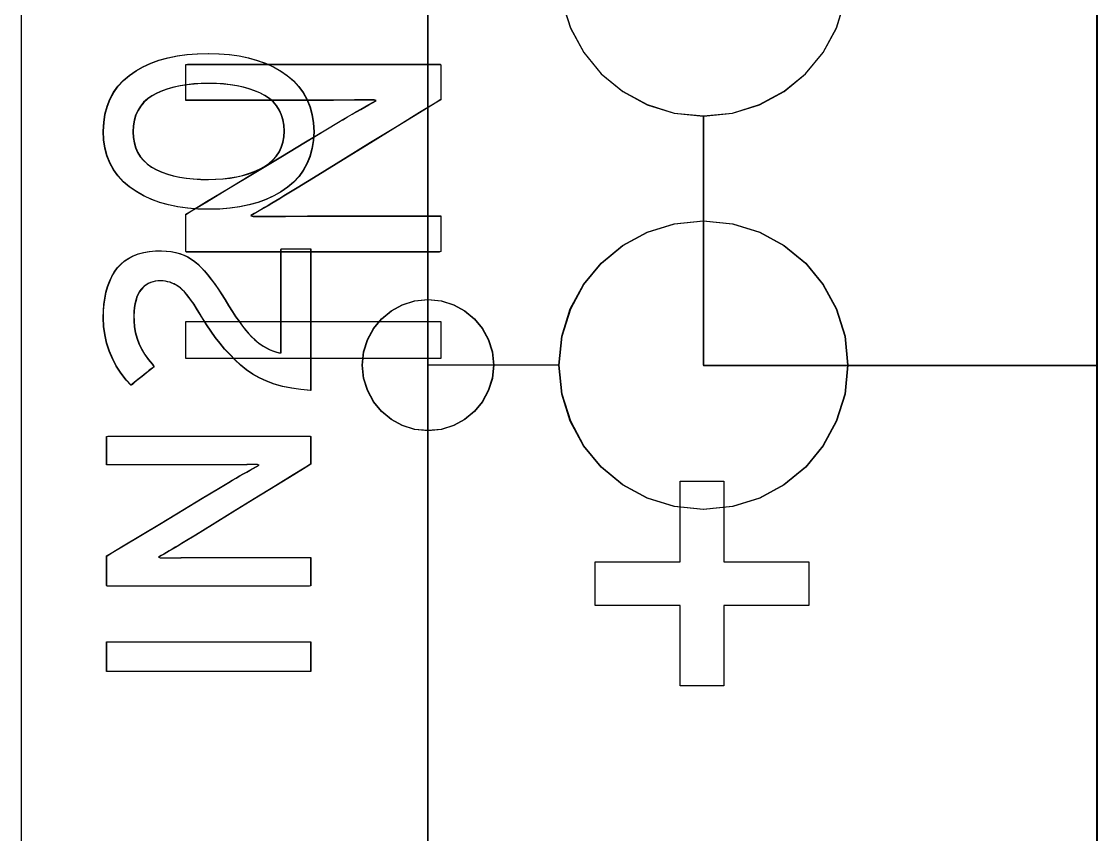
# Model space of a CAD drawing. Extents: x 1 to 47.7, y 0.2 to 35.
# Drawn here: x 34.5485 to 34.9585, y 16.9567 to 17.2668 of the extents above; entities that cross this region are included whole.
import ezdxf

# ---------------------------------------------------------------- set-up
doc = ezdxf.new("R2010")
doc.units = 0
doc.header["$MEASUREMENT"] = 0
for name, color, linetype in [('5_1___24__TARGET_LEDS___12', 7, 'CONTINUOUS'), ('6_1__EMPTY_IO_BOARD_POSITI', 7, 'CONTINUOUS'), ('6_2___8__INDEPENDENT_INPUT', 7, 'CONTINUOUS'), ('6_3___8__OPTOISO_INDEPENDE', 7, 'CONTINUOUS'), ('6_4___24__OPTOISO_INDEPEND', 7, 'CONTINUOUS'), ('6_5___8__INDEPENDENT_INPUT', 7, 'CONTINUOUS'), ('6_6___8__INDEPENDENT_INPUT', 7, 'CONTINUOUS'), ('6_7___8__OPTOISO_INDEPENDE', 7, 'CONTINUOUS'), ('6_8___8__OPTOISO_INDEPENDE', 7, 'CONTINUOUS'), ('8_0_____DWG', 7, 'CONTINUOUS')]:
    doc.layers.add(name, color=color, linetype=linetype)

msp = doc.modelspace()

# ---------------------------------------------------------------- linework, layer by layer
at = {"layer": '5_1___24__TARGET_LEDS___12'}
for points in [[(34.95807, 17.61096), (34.95807, 17.48514), (34.95807, 17.35532), (34.95807, 17.22194), (34.95807, 17.08544), (34.95807, 16.94626), (34.95807, 16.80486), (34.95807, 16.51716), (34.95807, 16.2259), (34.95807, 15.93463), (34.95807, 15.64693)], [(34.7534, 17.13571), (34.70342, 17.13571), (34.70344, 17.4357)], [(34.7534, 16.83571), (34.70342, 16.83571), (34.70344, 17.13571)], [(34.8634, 17.13571), (34.95803, 17.13571)], [(34.65869, 17.01892), (34.58095, 17.01892), (34.58095, 17.03021), (34.65869, 17.03021), (34.65869, 17.01892)]]:
    msp.add_lwpolyline(points, dxfattribs=at)
for points in [[(34.61968, 17.25454), (34.6238, 17.25444), (34.62773, 17.25413), (34.63146, 17.25361), (34.63501, 17.25288), (34.63836, 17.25194), (34.64153, 17.25079), (34.6445, 17.24944), (34.64728, 17.24788), (34.64987, 17.2461), (34.65217, 17.24412), (34.65418, 17.24195), (34.65589, 17.23957), (34.65729, 17.237), (34.6584, 17.23423), (34.65922, 17.23126), (34.65973, 17.2281), (34.65994, 17.22473), (34.65973, 17.22141), (34.65922, 17.21827), (34.65842, 17.21534), (34.65732, 17.21259), (34.65593, 17.21004), (34.65423, 17.20769), (34.65225, 17.20553), (34.64996, 17.20357), (34.64741, 17.2018), (34.64467, 17.20024), (34.64173, 17.19889), (34.63859, 17.19774), (34.63525, 17.1968), (34.63171, 17.19607), (34.62797, 17.19555), (34.62404, 17.19524), (34.6199, 17.19514), (34.61577, 17.19524), (34.61183, 17.19556), (34.60809, 17.19609), (34.60453, 17.19683), (34.60117, 17.19778), (34.59801, 17.19894), (34.59503, 17.20031), (34.59225, 17.20189), (34.58966, 17.20368), (34.58734, 17.20567), (34.58534, 17.20785), (34.58363, 17.21022), (34.58224, 17.21278), (34.58114, 17.21553), (34.58036, 17.21848), (34.57987, 17.22162), (34.5797, 17.22495), (34.5799, 17.22831), (34.58039, 17.23147), (34.58118, 17.23443), (34.58227, 17.23719), (34.58365, 17.23975), (34.58533, 17.24211), (34.5873, 17.24426), (34.58957, 17.24622), (34.59212, 17.24797), (34.59487, 17.24951), (34.59782, 17.25084), (34.60097, 17.25197), (34.60432, 17.2529), (34.60786, 17.25362), (34.6116, 17.25413), (34.61555, 17.25444)], [(34.6199, 17.24315), (34.61701, 17.24309), (34.61424, 17.24292), (34.61159, 17.24263), (34.60906, 17.24222), (34.60665, 17.2417), (34.60437, 17.24106), (34.60221, 17.2403), (34.60016, 17.23943), (34.59826, 17.23842), (34.59658, 17.23725), (34.59512, 17.23593), (34.59387, 17.23445), (34.59285, 17.23281), (34.59205, 17.23103), (34.59147, 17.22908), (34.59112, 17.22699), (34.59098, 17.22473), (34.59112, 17.22252), (34.59147, 17.22046), (34.59204, 17.21855), (34.59283, 17.21679), (34.59383, 17.21518), (34.59506, 17.21372), (34.5965, 17.21241), (34.59817, 17.21126), (34.60003, 17.21024), (34.60203, 17.20935), (34.60416, 17.20858), (34.60642, 17.20793), (34.60881, 17.2074), (34.61133, 17.207), (34.61398, 17.20672), (34.61677, 17.20656), (34.61968, 17.20653), (34.62256, 17.20659), (34.62532, 17.20677), (34.62795, 17.20708), (34.63045, 17.20751), (34.63283, 17.20806), (34.63509, 17.20873), (34.63722, 17.20952), (34.63922, 17.21044), (34.64113, 17.21148), (34.64288, 17.21264), (34.64439, 17.21395), (34.64567, 17.21541), (34.64673, 17.21702), (34.64755, 17.21878), (34.64815, 17.22069), (34.64852, 17.22274), (34.64865, 17.22495), (34.64852, 17.2272), (34.64815, 17.22929), (34.64756, 17.23122), (34.64675, 17.233), (34.64571, 17.23462), (34.64444, 17.23608), (34.64295, 17.23739), (34.64123, 17.23854), (34.63934, 17.23952), (34.63736, 17.24037), (34.63525, 17.24111), (34.63302, 17.24173), (34.63065, 17.24224), (34.62815, 17.24264), (34.62553, 17.24292), (34.62278, 17.24309)], [(34.80839, 17.19072), (34.81948, 17.1896), (34.8298, 17.1864), (34.83915, 17.18133), (34.84729, 17.17462), (34.85401, 17.16648), (34.85908, 17.15713), (34.86229, 17.1468), (34.8634, 17.13571), (34.86229, 17.12462), (34.85908, 17.1143), (34.85401, 17.10496), (34.84729, 17.09682), (34.83915, 17.09011), (34.8298, 17.08504), (34.81948, 17.08184), (34.80839, 17.08072), (34.79731, 17.08184), (34.78699, 17.08504), (34.77765, 17.09011), (34.76951, 17.09682), (34.7628, 17.10496), (34.75773, 17.1143), (34.75452, 17.12462), (34.7534, 17.13571), (34.75452, 17.1468), (34.75773, 17.15713), (34.7628, 17.16648), (34.76951, 17.17462), (34.77765, 17.18133), (34.78699, 17.1864), (34.79731, 17.1896)], [(34.65869, 17.12607), (34.65496, 17.12639), (34.65142, 17.1269), (34.64808, 17.1276), (34.64492, 17.12849), (34.64195, 17.12957), (34.63918, 17.13083), (34.63659, 17.13228), (34.63419, 17.13392), (34.63199, 17.13575), (34.62992, 17.1377), (34.62792, 17.13973), (34.62599, 17.14184), (34.62414, 17.14404), (34.62237, 17.14631), (34.62067, 17.14866), (34.61904, 17.1511), (34.61749, 17.15361), (34.6162, 17.15581), (34.61519, 17.15743), (34.61422, 17.15893), (34.61328, 17.16029), (34.61237, 17.16153), (34.61149, 17.16263), (34.61064, 17.16361), (34.60983, 17.16445), (34.60905, 17.16517), (34.60828, 17.16574), (34.60749, 17.16623), (34.60669, 17.16665), (34.60588, 17.16701), (34.60505, 17.16731), (34.60421, 17.16754), (34.60336, 17.16771), (34.60249, 17.16781), (34.60161, 17.16785), (34.60056, 17.16781), (34.59955, 17.1677), (34.59859, 17.16749), (34.59769, 17.16721), (34.59685, 17.16684), (34.59606, 17.16638), (34.59532, 17.16584), (34.59464, 17.16522), (34.59401, 17.1645), (34.59342, 17.16366), (34.5929, 17.1627), (34.59246, 17.16162), (34.59209, 17.16043), (34.59179, 17.15913), (34.59156, 17.15772), (34.59141, 17.1562), (34.59132, 17.15456), (34.59133, 17.15263), (34.59154, 17.15036), (34.59194, 17.14814), (34.59253, 17.14598), (34.5933, 17.14387), (34.59427, 17.14183), (34.59544, 17.13984), (34.59679, 17.1379), (34.59833, 17.13603), (34.59898, 17.13513), (34.59834, 17.13462), (34.59727, 17.13374), (34.5959, 17.13263), (34.5944, 17.13141), (34.59293, 17.13022), (34.59164, 17.12917), (34.59069, 17.1284), (34.59024, 17.12804), (34.58848, 17.13), (34.58646, 17.13262), (34.58471, 17.13535), (34.58322, 17.13817), (34.58199, 17.14109), (34.58103, 17.14411), (34.58032, 17.14723), (34.57988, 17.15044), (34.5797, 17.15375), (34.57976, 17.15641), (34.57996, 17.15893), (34.58029, 17.16131), (34.58076, 17.16356), (34.58135, 17.16567), (34.58208, 17.16766), (34.58294, 17.1695), (34.58393, 17.17122), (34.58507, 17.1728), (34.58639, 17.17422), (34.58785, 17.17546), (34.58945, 17.17653), (34.59119, 17.17743), (34.59307, 17.17816), (34.5951, 17.17871), (34.59727, 17.1791), (34.59958, 17.17931), (34.6018, 17.17934), (34.60369, 17.17923), (34.6055, 17.179), (34.60723, 17.17867), (34.60886, 17.17821), (34.61041, 17.17765), (34.61187, 17.17696), (34.61324, 17.17617), (34.61453, 17.17526), (34.61575, 17.17419), (34.61698, 17.17298), (34.61823, 17.17164), (34.61949, 17.17015), (34.62077, 17.16853), (34.62206, 17.16678), (34.62337, 17.16488), (34.62469, 17.16286), (34.62603, 17.16069), (34.62745, 17.15837), (34.62883, 17.15619), (34.63018, 17.15417), (34.63148, 17.15231), (34.63273, 17.15061), (34.63395, 17.14908), (34.63512, 17.14771), (34.63624, 17.14651), (34.63733, 17.14547), (34.63843, 17.14454), (34.63954, 17.14369), (34.64068, 17.14293), (34.64183, 17.14226), (34.64299, 17.14166), (34.64418, 17.14116), (34.64537, 17.14074), (34.64659, 17.1404), (34.64741, 17.14039), (34.64741, 17.1427), (34.64741, 17.14718), (34.64741, 17.15311), (34.64741, 17.15978), (34.64741, 17.1665), (34.64741, 17.17255), (34.64741, 17.17722), (34.64741, 17.17981), (34.64754, 17.18011), (34.64834, 17.18011), (34.64972, 17.18011), (34.65146, 17.18011), (34.65337, 17.18011), (34.65525, 17.18011), (34.65689, 17.18011), (34.6581, 17.18011), (34.65867, 17.18011), (34.65869, 17.17891), (34.65869, 17.17436), (34.65869, 17.1673), (34.65869, 17.1587), (34.65869, 17.14951), (34.65869, 17.14069), (34.65869, 17.13321), (34.65869, 17.12802)], [(34.70342, 17.16072), (34.70846, 17.16021), (34.71315, 17.15875), (34.7174, 17.15645), (34.7211, 17.15339), (34.72415, 17.14969), (34.72646, 17.14545), (34.72791, 17.14076), (34.72842, 17.13573), (34.72791, 17.13069), (34.72646, 17.12599), (34.72415, 17.12174), (34.7211, 17.11804), (34.7174, 17.11499), (34.71315, 17.11268), (34.70846, 17.11123), (34.70342, 17.11072), (34.69838, 17.11123), (34.69369, 17.11268), (34.68945, 17.11499), (34.68575, 17.11804), (34.68269, 17.12174), (34.68039, 17.12599), (34.67893, 17.13069), (34.67843, 17.13573), (34.67893, 17.14076), (34.68039, 17.14545), (34.68269, 17.14969), (34.68575, 17.15339), (34.68945, 17.15645), (34.69369, 17.15875), (34.69838, 17.16021)], [(34.65869, 17.09791), (34.65691, 17.09682), (34.65217, 17.0939), (34.64533, 17.08969), (34.6373, 17.08475), (34.62895, 17.07961), (34.62118, 17.07482), (34.61485, 17.07093), (34.61086, 17.06847), (34.60958, 17.06768), (34.60836, 17.06695), (34.60717, 17.06624), (34.60602, 17.06556), (34.6049, 17.0649), (34.60382, 17.06427), (34.60278, 17.06365), (34.60177, 17.06307), (34.60079, 17.0625), (34.60142, 17.06227), (34.60329, 17.06227), (34.60522, 17.06228), (34.60721, 17.06228), (34.60926, 17.0623), (34.61137, 17.06231), (34.61353, 17.06233), (34.61576, 17.06235), (34.61805, 17.06237), (34.61947, 17.06238), (34.62309, 17.06238), (34.62854, 17.06238), (34.63508, 17.06238), (34.64199, 17.06238), (34.64853, 17.06238), (34.65398, 17.06238), (34.6576, 17.06238), (34.65869, 17.06237), (34.65869, 17.06186), (34.65869, 17.06072), (34.65869, 17.05913), (34.65869, 17.0573), (34.65869, 17.05543), (34.65869, 17.05372), (34.65869, 17.05236), (34.65869, 17.05155), (34.65815, 17.05142), (34.65311, 17.05142), (34.64394, 17.05142), (34.63206, 17.05142), (34.61886, 17.05142), (34.60577, 17.05142), (34.59419, 17.05142), (34.58552, 17.05142), (34.58119, 17.05142), (34.58095, 17.05164), (34.58095, 17.05258), (34.58095, 17.05407), (34.58095, 17.05591), (34.58095, 17.05788), (34.58095, 17.05978), (34.58095, 17.06139), (34.58095, 17.06251), (34.58095, 17.06293), (34.58268, 17.06398), (34.5873, 17.06676), (34.59395, 17.07077), (34.60176, 17.07549), (34.60989, 17.08039), (34.61746, 17.08495), (34.62362, 17.08867), (34.6275, 17.09101), (34.62883, 17.0918), (34.63027, 17.09264), (34.63166, 17.09345), (34.633, 17.09422), (34.63429, 17.09496), (34.63554, 17.09566), (34.63673, 17.09633), (34.63787, 17.09696), (34.63896, 17.09756), (34.63834, 17.09779), (34.63642, 17.09777), (34.63443, 17.09775), (34.6324, 17.09774), (34.63031, 17.09772), (34.62816, 17.09771), (34.62596, 17.0977), (34.62371, 17.0977), (34.6214, 17.0977), (34.61998, 17.0977), (34.61638, 17.0977), (34.61096, 17.0977), (34.60444, 17.0977), (34.59757, 17.0977), (34.59106, 17.0977), (34.58564, 17.0977), (34.58203, 17.0977), (34.58095, 17.09771), (34.58095, 17.09821), (34.58095, 17.09936), (34.58095, 17.10095), (34.58095, 17.10277), (34.58095, 17.10464), (34.58095, 17.10636), (34.58095, 17.10772), (34.58095, 17.10852), (34.58149, 17.10866), (34.58653, 17.10866), (34.5957, 17.10866), (34.60758, 17.10866), (34.62077, 17.10866), (34.63387, 17.10866), (34.64545, 17.10866), (34.65411, 17.10866), (34.65845, 17.10866), (34.65869, 17.10845), (34.65869, 17.10757), (34.65869, 17.10618), (34.65869, 17.10447), (34.65869, 17.10263), (34.65869, 17.10086), (34.65869, 17.09935), (34.65869, 17.09831)]]:
    msp.add_lwpolyline(points, close=True, dxfattribs=at)
at = {"layer": '6_1__EMPTY_IO_BOARD_POSITI'}
msp.add_lwpolyline([(34.95848, 15.68201), (34.95848, 15.88399), (34.95848, 16.29303), (34.95848, 16.70066), (34.95848, 16.90089), (34.95848, 17.09709), (34.95848, 17.28803), (34.95848, 17.47249), (34.95848, 17.5619), (34.95848, 17.64924)], dxfattribs=at)
at = {"layer": '6_2___8__INDEPENDENT_INPUT'}
for points in [[(34.95807, 17.61096), (34.95807, 17.48514), (34.95807, 17.35532), (34.95807, 17.22194), (34.95807, 17.08544), (34.95807, 16.94626), (34.95807, 16.80486), (34.95807, 16.51716), (34.95807, 16.2259), (34.95807, 15.93463), (34.95807, 15.64693)], [(34.75441, 17.27465), (34.75762, 17.26433), (34.76269, 17.25499), (34.7694, 17.24685), (34.77754, 17.24014), (34.78688, 17.23507), (34.79721, 17.23186), (34.80829, 17.23074), (34.81938, 17.23186), (34.82971, 17.23507), (34.83905, 17.24014), (34.84719, 17.24685), (34.8539, 17.25499), (34.85897, 17.26433), (34.86218, 17.27465)], [(34.80829, 17.23074), (34.80829, 17.13575), (34.95794, 17.13575)], [(34.70825, 17.13831), (34.61107, 17.13831), (34.61107, 17.15241), (34.70825, 17.15241), (34.70825, 17.13831)], [(34.81607, 17.06067), (34.84854, 17.06067), (34.84854, 17.04409), (34.81607, 17.04409), (34.81607, 17.01345), (34.79949, 17.01345), (34.79949, 17.04409), (34.76702, 17.04409), (34.76702, 17.06067), (34.79949, 17.06067), (34.79949, 17.09142), (34.81607, 17.09142), (34.81607, 17.06067)]]:
    msp.add_lwpolyline(points, dxfattribs=at)
msp.add_lwpolyline([(34.70825, 17.23705), (34.70603, 17.23568), (34.70009, 17.23202), (34.69155, 17.22677), (34.68151, 17.22058), (34.67108, 17.21416), (34.66135, 17.20817), (34.65345, 17.2033), (34.64846, 17.20023), (34.64685, 17.19925), (34.64533, 17.19834), (34.64385, 17.19746), (34.64241, 17.19661), (34.64102, 17.19578), (34.63967, 17.19499), (34.63836, 17.19422), (34.63709, 17.19349), (34.63587, 17.19278), (34.63666, 17.19249), (34.639, 17.1925), (34.64141, 17.1925), (34.6439, 17.19251), (34.64646, 17.19253), (34.6491, 17.19254), (34.65181, 17.19257), (34.6546, 17.19259), (34.65746, 17.19262), (34.65924, 17.19263), (34.66377, 17.19263), (34.67057, 17.19263), (34.67875, 17.19263), (34.68738, 17.19263), (34.69556, 17.19263), (34.70236, 17.19263), (34.70689, 17.19263), (34.70825, 17.19262), (34.70825, 17.19198), (34.70825, 17.19055), (34.70825, 17.18857), (34.70825, 17.18628), (34.70825, 17.18394), (34.70825, 17.1818), (34.70825, 17.1801), (34.70825, 17.1791), (34.70757, 17.17893), (34.70127, 17.17893), (34.68982, 17.17893), (34.67496, 17.17893), (34.65847, 17.17893), (34.6421, 17.17893), (34.62762, 17.17893), (34.61679, 17.17893), (34.61138, 17.17893), (34.61107, 17.1792), (34.61107, 17.18038), (34.61107, 17.18225), (34.61107, 17.18454), (34.61107, 17.18701), (34.61107, 17.18938), (34.61107, 17.19139), (34.61107, 17.19279), (34.61107, 17.19332), (34.61323, 17.19462), (34.61901, 17.19811), (34.62732, 17.20312), (34.63709, 17.20901), (34.64724, 17.21514), (34.6567, 17.22085), (34.6644, 17.22549), (34.66925, 17.22842), (34.67091, 17.22941), (34.67271, 17.23046), (34.67446, 17.23147), (34.67614, 17.23243), (34.67776, 17.23335), (34.67931, 17.23423), (34.6808, 17.23507), (34.68223, 17.23586), (34.6836, 17.23661), (34.68282, 17.2369), (34.68041, 17.23687), (34.67793, 17.23685), (34.67539, 17.23683), (34.67278, 17.23681), (34.67009, 17.2368), (34.66735, 17.23679), (34.66453, 17.23678), (34.66165, 17.23678), (34.65987, 17.23678), (34.65536, 17.23678), (34.64859, 17.23678), (34.64045, 17.23678), (34.63185, 17.23678), (34.62371, 17.23678), (34.61693, 17.23678), (34.61243, 17.23678), (34.61107, 17.23679), (34.61107, 17.23742), (34.61107, 17.23885), (34.61107, 17.24084), (34.61107, 17.24312), (34.61107, 17.24546), (34.61107, 17.2476), (34.61107, 17.2493), (34.61107, 17.25031), (34.61175, 17.25047), (34.61805, 17.25047), (34.62951, 17.25047), (34.64436, 17.25047), (34.66086, 17.25047), (34.67722, 17.25047), (34.6917, 17.25047), (34.70253, 17.25047), (34.70795, 17.25047), (34.70825, 17.25022), (34.70825, 17.24912), (34.70825, 17.24738), (34.70825, 17.24524), (34.70825, 17.24294), (34.70825, 17.24073), (34.70825, 17.23884), (34.70825, 17.23754)], close=True, dxfattribs=at)
at = {"layer": '6_3___8__OPTOISO_INDEPENDE'}
for points in [[(34.95807, 17.61096), (34.95807, 17.48514), (34.95807, 17.35532), (34.95807, 17.22194), (34.95807, 17.08544), (34.95807, 16.94626), (34.95807, 16.80486), (34.95807, 16.51716), (34.95807, 16.2259), (34.95807, 15.93463), (34.95807, 15.64693)], [(34.75441, 17.27465), (34.75762, 17.26433), (34.76269, 17.25499), (34.7694, 17.24685), (34.77754, 17.24014), (34.78688, 17.23507), (34.79721, 17.23186), (34.80829, 17.23074), (34.81938, 17.23186), (34.82971, 17.23507), (34.83905, 17.24014), (34.84719, 17.24685), (34.8539, 17.25499), (34.85897, 17.26433), (34.86218, 17.27465)], [(34.80829, 17.23074), (34.80829, 17.13575), (34.95794, 17.13575)], [(34.70825, 17.13831), (34.61107, 17.13831), (34.61107, 17.15241), (34.70825, 17.15241), (34.70825, 17.13831)]]:
    msp.add_lwpolyline(points, dxfattribs=at)
msp.add_lwpolyline([(34.70825, 17.23705), (34.70603, 17.23568), (34.70009, 17.23202), (34.69155, 17.22677), (34.68151, 17.22058), (34.67108, 17.21416), (34.66135, 17.20817), (34.65345, 17.2033), (34.64846, 17.20023), (34.64685, 17.19925), (34.64533, 17.19834), (34.64385, 17.19746), (34.64241, 17.19661), (34.64102, 17.19578), (34.63967, 17.19499), (34.63836, 17.19422), (34.63709, 17.19349), (34.63587, 17.19278), (34.63666, 17.19249), (34.639, 17.1925), (34.64141, 17.1925), (34.6439, 17.19251), (34.64646, 17.19253), (34.6491, 17.19254), (34.65181, 17.19257), (34.6546, 17.19259), (34.65746, 17.19262), (34.65924, 17.19263), (34.66377, 17.19263), (34.67057, 17.19263), (34.67875, 17.19263), (34.68738, 17.19263), (34.69556, 17.19263), (34.70236, 17.19263), (34.70689, 17.19263), (34.70825, 17.19262), (34.70825, 17.19198), (34.70825, 17.19055), (34.70825, 17.18857), (34.70825, 17.18628), (34.70825, 17.18394), (34.70825, 17.1818), (34.70825, 17.1801), (34.70825, 17.1791), (34.70757, 17.17893), (34.70127, 17.17893), (34.68982, 17.17893), (34.67496, 17.17893), (34.65847, 17.17893), (34.6421, 17.17893), (34.62762, 17.17893), (34.61679, 17.17893), (34.61138, 17.17893), (34.61107, 17.1792), (34.61107, 17.18038), (34.61107, 17.18225), (34.61107, 17.18454), (34.61107, 17.18701), (34.61107, 17.18938), (34.61107, 17.19139), (34.61107, 17.19279), (34.61107, 17.19332), (34.61323, 17.19462), (34.61901, 17.19811), (34.62732, 17.20312), (34.63709, 17.20901), (34.64724, 17.21514), (34.6567, 17.22085), (34.6644, 17.22549), (34.66925, 17.22842), (34.67091, 17.22941), (34.67271, 17.23046), (34.67446, 17.23147), (34.67614, 17.23243), (34.67776, 17.23335), (34.67931, 17.23423), (34.6808, 17.23507), (34.68223, 17.23586), (34.6836, 17.23661), (34.68282, 17.2369), (34.68041, 17.23687), (34.67793, 17.23685), (34.67539, 17.23683), (34.67278, 17.23681), (34.67009, 17.2368), (34.66735, 17.23679), (34.66453, 17.23678), (34.66165, 17.23678), (34.65987, 17.23678), (34.65536, 17.23678), (34.64859, 17.23678), (34.64045, 17.23678), (34.63185, 17.23678), (34.62371, 17.23678), (34.61693, 17.23678), (34.61243, 17.23678), (34.61107, 17.23679), (34.61107, 17.23742), (34.61107, 17.23885), (34.61107, 17.24084), (34.61107, 17.24312), (34.61107, 17.24546), (34.61107, 17.2476), (34.61107, 17.2493), (34.61107, 17.25031), (34.61175, 17.25047), (34.61805, 17.25047), (34.62951, 17.25047), (34.64436, 17.25047), (34.66086, 17.25047), (34.67722, 17.25047), (34.6917, 17.25047), (34.70253, 17.25047), (34.70795, 17.25047), (34.70825, 17.25022), (34.70825, 17.24912), (34.70825, 17.24738), (34.70825, 17.24524), (34.70825, 17.24294), (34.70825, 17.24073), (34.70825, 17.23884), (34.70825, 17.23754)], close=True, dxfattribs=at)
at = {"layer": '6_4___24__OPTOISO_INDEPEND'}
for points in [[(34.95807, 17.61096), (34.95807, 17.48514), (34.95807, 17.35532), (34.95807, 17.22194), (34.95807, 17.08544), (34.95807, 16.94626), (34.95807, 16.80486), (34.95807, 16.51716), (34.95807, 16.2259), (34.95807, 15.93463), (34.95807, 15.64693)], [(34.75327, 17.13572), (34.70329, 17.13572), (34.70331, 17.43571)], [(34.75327, 16.83572), (34.70329, 16.83572), (34.70331, 17.13572)], [(34.86327, 17.13572), (34.95794, 17.13572)], [(34.65857, 17.01893), (34.58082, 17.01893), (34.58082, 17.03022), (34.65857, 17.03022), (34.65857, 17.01893)]]:
    msp.add_lwpolyline(points, dxfattribs=at)
for points in [[(34.61956, 17.25456), (34.62368, 17.25445), (34.62761, 17.25414), (34.63134, 17.25362), (34.63489, 17.25289), (34.63824, 17.25195), (34.64141, 17.25081), (34.64438, 17.24945), (34.64716, 17.24789), (34.64974, 17.24611), (34.65205, 17.24414), (34.65406, 17.24196), (34.65576, 17.23959), (34.65717, 17.23702), (34.65828, 17.23425), (34.65909, 17.23128), (34.65961, 17.22811), (34.65982, 17.22475), (34.65961, 17.22142), (34.6591, 17.21829), (34.6583, 17.21535), (34.6572, 17.21261), (34.6558, 17.21006), (34.65411, 17.20771), (34.65212, 17.20555), (34.64984, 17.20359), (34.64729, 17.20182), (34.64455, 17.20026), (34.64161, 17.1989), (34.63847, 17.19775), (34.63513, 17.19682), (34.63159, 17.19609), (34.62785, 17.19557), (34.62391, 17.19525), (34.61978, 17.19515), (34.61565, 17.19526), (34.61171, 17.19557), (34.60796, 17.1961), (34.60441, 17.19684), (34.60105, 17.19779), (34.59788, 17.19895), (34.59491, 17.20032), (34.59213, 17.2019), (34.58954, 17.20369), (34.58722, 17.20568), (34.58521, 17.20786), (34.58351, 17.21023), (34.58211, 17.21279), (34.58102, 17.21555), (34.58023, 17.21849), (34.57975, 17.22163), (34.57958, 17.22496), (34.57978, 17.22832), (34.58027, 17.23148), (34.58106, 17.23444), (34.58215, 17.2372), (34.58353, 17.23976), (34.58521, 17.24212), (34.58718, 17.24428), (34.58945, 17.24623), (34.592, 17.24798), (34.59475, 17.24952), (34.5977, 17.25086), (34.60085, 17.25199), (34.60419, 17.25291), (34.60774, 17.25363), (34.61148, 17.25415), (34.61542, 17.25445)], [(34.61978, 17.24316), (34.61689, 17.24311), (34.61411, 17.24293), (34.61146, 17.24264), (34.60894, 17.24223), (34.60653, 17.24171), (34.60425, 17.24107), (34.60208, 17.24031), (34.60004, 17.23944), (34.59814, 17.23843), (34.59646, 17.23726), (34.59499, 17.23594), (34.59375, 17.23446), (34.59273, 17.23283), (34.59193, 17.23104), (34.59135, 17.2291), (34.591, 17.227), (34.59086, 17.22475), (34.59099, 17.22253), (34.59135, 17.22047), (34.59192, 17.21856), (34.5927, 17.2168), (34.59371, 17.21519), (34.59494, 17.21373), (34.59638, 17.21243), (34.59804, 17.21127), (34.59991, 17.21026), (34.60191, 17.20936), (34.60403, 17.20859), (34.60629, 17.20794), (34.60868, 17.20742), (34.61121, 17.20701), (34.61386, 17.20673), (34.61664, 17.20658), (34.61956, 17.20654), (34.62244, 17.2066), (34.6252, 17.20679), (34.62783, 17.20709), (34.63033, 17.20752), (34.63271, 17.20807), (34.63496, 17.20874), (34.63709, 17.20954), (34.6391, 17.21046), (34.64101, 17.21149), (34.64276, 17.21265), (34.64427, 17.21397), (34.64555, 17.21543), (34.64661, 17.21704), (34.64743, 17.2188), (34.64803, 17.2207), (34.64839, 17.22276), (34.64853, 17.22496), (34.6484, 17.22721), (34.64803, 17.2293), (34.64744, 17.23124), (34.64663, 17.23301), (34.64559, 17.23463), (34.64432, 17.2361), (34.64283, 17.2374), (34.64111, 17.23855), (34.63922, 17.23953), (34.63724, 17.24038), (34.63513, 17.24112), (34.63289, 17.24174), (34.63053, 17.24226), (34.62803, 17.24265), (34.62541, 17.24294), (34.62266, 17.24311)], [(34.80826, 17.19073), (34.81935, 17.18962), (34.82967, 17.18641), (34.83902, 17.18134), (34.84716, 17.17463), (34.85388, 17.16649), (34.85895, 17.15714), (34.86216, 17.14681), (34.86327, 17.13572), (34.86216, 17.12463), (34.85895, 17.11431), (34.85388, 17.10497), (34.84716, 17.09683), (34.83902, 17.09012), (34.82967, 17.08505), (34.81935, 17.08185), (34.80826, 17.08073), (34.79718, 17.08185), (34.78686, 17.08505), (34.77752, 17.09012), (34.76938, 17.09683), (34.76267, 17.10497), (34.7576, 17.11431), (34.75439, 17.12463), (34.75327, 17.13572), (34.75439, 17.14681), (34.7576, 17.15714), (34.76267, 17.16649), (34.76938, 17.17463), (34.77752, 17.18134), (34.78686, 17.18641), (34.79718, 17.18962)], [(34.65857, 17.12609), (34.65484, 17.12641), (34.6513, 17.12692), (34.64796, 17.12762), (34.6448, 17.1285), (34.64183, 17.12958), (34.63906, 17.13084), (34.63647, 17.13229), (34.63407, 17.13393), (34.63187, 17.13576), (34.62979, 17.13771), (34.62779, 17.13974), (34.62587, 17.14186), (34.62402, 17.14405), (34.62225, 17.14632), (34.62055, 17.14868), (34.61892, 17.15111), (34.61737, 17.15362), (34.61608, 17.15582), (34.61507, 17.15745), (34.6141, 17.15894), (34.61315, 17.16031), (34.61224, 17.16154), (34.61137, 17.16265), (34.61052, 17.16362), (34.60971, 17.16447), (34.60892, 17.16518), (34.60815, 17.16575), (34.60737, 17.16624), (34.60657, 17.16667), (34.60576, 17.16703), (34.60493, 17.16732), (34.60409, 17.16755), (34.60324, 17.16772), (34.60237, 17.16782), (34.60149, 17.16786), (34.60044, 17.16783), (34.59943, 17.16771), (34.59847, 17.16751), (34.59757, 17.16722), (34.59672, 17.16685), (34.59593, 17.1664), (34.5952, 17.16586), (34.59451, 17.16523), (34.59388, 17.16452), (34.5933, 17.16367), (34.59278, 17.16271), (34.59234, 17.16164), (34.59197, 17.16045), (34.59167, 17.15915), (34.59144, 17.15774), (34.59129, 17.15621), (34.5912, 17.15457), (34.59121, 17.15264), (34.59142, 17.15037), (34.59182, 17.14815), (34.5924, 17.14599), (34.59318, 17.14389), (34.59415, 17.14184), (34.59531, 17.13985), (34.59667, 17.13792), (34.59821, 17.13604), (34.59886, 17.13514), (34.59822, 17.13463), (34.59714, 17.13375), (34.59578, 17.13264), (34.59428, 17.13143), (34.59281, 17.13023), (34.59152, 17.12919), (34.59057, 17.12842), (34.59012, 17.12805), (34.58835, 17.13001), (34.58634, 17.13264), (34.58459, 17.13536), (34.5831, 17.13818), (34.58187, 17.1411), (34.5809, 17.14412), (34.5802, 17.14724), (34.57976, 17.15046), (34.57958, 17.15377), (34.57964, 17.15642), (34.57984, 17.15894), (34.58017, 17.16132), (34.58063, 17.16357), (34.58123, 17.16569), (34.58196, 17.16767), (34.58282, 17.16952), (34.58381, 17.17123), (34.58495, 17.17281), (34.58627, 17.17423), (34.58772, 17.17547), (34.58932, 17.17655), (34.59107, 17.17745), (34.59295, 17.17817), (34.59498, 17.17873), (34.59715, 17.17911), (34.59946, 17.17932), (34.60167, 17.17935), (34.60357, 17.17924), (34.60538, 17.17902), (34.60711, 17.17868), (34.60874, 17.17823), (34.61029, 17.17766), (34.61175, 17.17698), (34.61312, 17.17618), (34.61441, 17.17527), (34.61563, 17.17421), (34.61686, 17.173), (34.61811, 17.17165), (34.61937, 17.17017), (34.62064, 17.16855), (34.62194, 17.16679), (34.62325, 17.1649), (34.62457, 17.16287), (34.62591, 17.1607), (34.62733, 17.15838), (34.62871, 17.1562), (34.63006, 17.15418), (34.63135, 17.15233), (34.63261, 17.15063), (34.63382, 17.1491), (34.63499, 17.14773), (34.63612, 17.14653), (34.63721, 17.14548), (34.63831, 17.14455), (34.63942, 17.1437), (34.64055, 17.14294), (34.6417, 17.14226), (34.64287, 17.14167), (34.64405, 17.14117), (34.64525, 17.14074), (34.64646, 17.14041), (34.64728, 17.1404), (34.64728, 17.14271), (34.64728, 17.14719), (34.64728, 17.15312), (34.64728, 17.1598), (34.64728, 17.16652), (34.64728, 17.17256), (34.64728, 17.17724), (34.64728, 17.17983), (34.64741, 17.18012), (34.64822, 17.18012), (34.6496, 17.18012), (34.65134, 17.18012), (34.65325, 17.18012), (34.65512, 17.18012), (34.65677, 17.18012), (34.65797, 17.18012), (34.65855, 17.18012), (34.65857, 17.17892), (34.65857, 17.17437), (34.65857, 17.16731), (34.65857, 17.15871), (34.65857, 17.14952), (34.65857, 17.14071), (34.65857, 17.13322), (34.65857, 17.12803)], [(34.70329, 17.16073), (34.70833, 17.16022), (34.71302, 17.15876), (34.71727, 17.15646), (34.72097, 17.15341), (34.72402, 17.14971), (34.72633, 17.14546), (34.72778, 17.14078), (34.72829, 17.13575), (34.72778, 17.1307), (34.72633, 17.126), (34.72402, 17.12175), (34.72097, 17.11805), (34.71727, 17.115), (34.71302, 17.1127), (34.70833, 17.11124), (34.70329, 17.11074), (34.69825, 17.11124), (34.69356, 17.1127), (34.68932, 17.115), (34.68562, 17.11805), (34.68256, 17.12175), (34.68026, 17.126), (34.6788, 17.1307), (34.6783, 17.13575), (34.6788, 17.14078), (34.68026, 17.14546), (34.68256, 17.14971), (34.68562, 17.15341), (34.68932, 17.15646), (34.69356, 17.15876), (34.69825, 17.16022)], [(34.65857, 17.09793), (34.65679, 17.09683), (34.65204, 17.09391), (34.64521, 17.0897), (34.63718, 17.08476), (34.62883, 17.07962), (34.62105, 17.07483), (34.61473, 17.07094), (34.61074, 17.06848), (34.60945, 17.0677), (34.60823, 17.06697), (34.60705, 17.06626), (34.6059, 17.06557), (34.60478, 17.06491), (34.6037, 17.06428), (34.60266, 17.06367), (34.60164, 17.06308), (34.60067, 17.06252), (34.6013, 17.06228), (34.60317, 17.06229), (34.6051, 17.06229), (34.60709, 17.0623), (34.60914, 17.06231), (34.61125, 17.06232), (34.61342, 17.06234), (34.61565, 17.06236), (34.61794, 17.06239), (34.61937, 17.06239), (34.62298, 17.06239), (34.62843, 17.06239), (34.63497, 17.06239), (34.64187, 17.06239), (34.64841, 17.06239), (34.65386, 17.06239), (34.65748, 17.06239), (34.65857, 17.06238), (34.65857, 17.06188), (34.65857, 17.06073), (34.65857, 17.05914), (34.65857, 17.05732), (34.65857, 17.05545), (34.65857, 17.05373), (34.65857, 17.05237), (34.65857, 17.05157), (34.65802, 17.05143), (34.65299, 17.05143), (34.64382, 17.05143), (34.63194, 17.05143), (34.61874, 17.05143), (34.60565, 17.05143), (34.59406, 17.05143), (34.5854, 17.05143), (34.58107, 17.05143), (34.58082, 17.05165), (34.58082, 17.05259), (34.58082, 17.05409), (34.58082, 17.05592), (34.58082, 17.0579), (34.58082, 17.05979), (34.58082, 17.06141), (34.58082, 17.06253), (34.58082, 17.06295), (34.58256, 17.06399), (34.58718, 17.06678), (34.59383, 17.07079), (34.60164, 17.0755), (34.60977, 17.0804), (34.61734, 17.08497), (34.6235, 17.08868), (34.62738, 17.09102), (34.6287, 17.09181), (34.63014, 17.09265), (34.63154, 17.09346), (34.63288, 17.09423), (34.63417, 17.09497), (34.63541, 17.09567), (34.63661, 17.09634), (34.63775, 17.09698), (34.63884, 17.09757), (34.63822, 17.09781), (34.63629, 17.09779), (34.63431, 17.09777), (34.63228, 17.09775), (34.63019, 17.09774), (34.62804, 17.09773), (34.62584, 17.09772), (34.62359, 17.09771), (34.62128, 17.09771), (34.61986, 17.09771), (34.61625, 17.09771), (34.61083, 17.09771), (34.60432, 17.09771), (34.59745, 17.09771), (34.59093, 17.09771), (34.58551, 17.09771), (34.58191, 17.09771), (34.58082, 17.09772), (34.58082, 17.09823), (34.58082, 17.09937), (34.58082, 17.10096), (34.58082, 17.10279), (34.58082, 17.10466), (34.58082, 17.10637), (34.58082, 17.10773), (34.58082, 17.10853), (34.58137, 17.10867), (34.58641, 17.10867), (34.59557, 17.10867), (34.60746, 17.10867), (34.62065, 17.10867), (34.63375, 17.10867), (34.64533, 17.10867), (34.65399, 17.10867), (34.65832, 17.10867), (34.65857, 17.10847), (34.65857, 17.10759), (34.65857, 17.10619), (34.65857, 17.10448), (34.65857, 17.10264), (34.65857, 17.10087), (34.65857, 17.09937), (34.65857, 17.09832)]]:
    msp.add_lwpolyline(points, close=True, dxfattribs=at)
at = {"layer": '6_5___8__INDEPENDENT_INPUT'}
for points in [[(34.95807, 17.61096), (34.95807, 17.48514), (34.95807, 17.35532), (34.95807, 17.22194), (34.95807, 17.08544), (34.95807, 16.94626), (34.95807, 16.80486), (34.95807, 16.51716), (34.95807, 16.2259), (34.95807, 15.93463), (34.95807, 15.64693)], [(34.75441, 17.27465), (34.75762, 17.26433), (34.76269, 17.25499), (34.7694, 17.24685), (34.77754, 17.24014), (34.78688, 17.23507), (34.79721, 17.23186), (34.80829, 17.23074), (34.81938, 17.23186), (34.82971, 17.23507), (34.83905, 17.24014), (34.84719, 17.24685), (34.8539, 17.25499), (34.85897, 17.26433), (34.86218, 17.27465)], [(34.80828, 17.23064), (34.80828, 17.13575), (34.95793, 17.13575)], [(34.70825, 17.13831), (34.61107, 17.13831), (34.61107, 17.15241), (34.70825, 17.15241), (34.70825, 17.13831)], [(34.81607, 17.06067), (34.84854, 17.06067), (34.84854, 17.04409), (34.81607, 17.04409), (34.81607, 17.01345), (34.79949, 17.01345), (34.79949, 17.04409), (34.76702, 17.04409), (34.76702, 17.06067), (34.79949, 17.06067), (34.79949, 17.09142), (34.81607, 17.09142), (34.81607, 17.06067)]]:
    msp.add_lwpolyline(points, dxfattribs=at)
msp.add_lwpolyline([(34.70825, 17.23705), (34.70603, 17.23568), (34.70009, 17.23202), (34.69155, 17.22677), (34.68151, 17.22058), (34.67108, 17.21416), (34.66135, 17.20817), (34.65345, 17.2033), (34.64846, 17.20023), (34.64685, 17.19925), (34.64533, 17.19834), (34.64385, 17.19746), (34.64241, 17.19661), (34.64102, 17.19578), (34.63967, 17.19499), (34.63836, 17.19422), (34.63709, 17.19349), (34.63587, 17.19278), (34.63666, 17.19249), (34.639, 17.1925), (34.64141, 17.1925), (34.6439, 17.19251), (34.64646, 17.19253), (34.6491, 17.19254), (34.65181, 17.19257), (34.6546, 17.19259), (34.65746, 17.19262), (34.65924, 17.19263), (34.66377, 17.19263), (34.67057, 17.19263), (34.67875, 17.19263), (34.68738, 17.19263), (34.69556, 17.19263), (34.70236, 17.19263), (34.70689, 17.19263), (34.70825, 17.19262), (34.70825, 17.19198), (34.70825, 17.19055), (34.70825, 17.18857), (34.70825, 17.18628), (34.70825, 17.18394), (34.70825, 17.1818), (34.70825, 17.1801), (34.70825, 17.1791), (34.70757, 17.17893), (34.70127, 17.17893), (34.68982, 17.17893), (34.67496, 17.17893), (34.65847, 17.17893), (34.6421, 17.17893), (34.62762, 17.17893), (34.61679, 17.17893), (34.61138, 17.17893), (34.61107, 17.1792), (34.61107, 17.18038), (34.61107, 17.18225), (34.61107, 17.18454), (34.61107, 17.18701), (34.61107, 17.18938), (34.61107, 17.19139), (34.61107, 17.19279), (34.61107, 17.19332), (34.61323, 17.19462), (34.61901, 17.19811), (34.62732, 17.20312), (34.63709, 17.20901), (34.64724, 17.21514), (34.6567, 17.22085), (34.6644, 17.22549), (34.66925, 17.22842), (34.67091, 17.22941), (34.67271, 17.23046), (34.67446, 17.23147), (34.67614, 17.23243), (34.67776, 17.23335), (34.67931, 17.23423), (34.6808, 17.23507), (34.68223, 17.23586), (34.6836, 17.23661), (34.68282, 17.2369), (34.68041, 17.23687), (34.67793, 17.23685), (34.67539, 17.23683), (34.67278, 17.23681), (34.67009, 17.2368), (34.66735, 17.23679), (34.66453, 17.23678), (34.66165, 17.23678), (34.65987, 17.23678), (34.65536, 17.23678), (34.64859, 17.23678), (34.64045, 17.23678), (34.63185, 17.23678), (34.62371, 17.23678), (34.61693, 17.23678), (34.61243, 17.23678), (34.61107, 17.23679), (34.61107, 17.23742), (34.61107, 17.23885), (34.61107, 17.24084), (34.61107, 17.24312), (34.61107, 17.24546), (34.61107, 17.2476), (34.61107, 17.2493), (34.61107, 17.25031), (34.61175, 17.25047), (34.61805, 17.25047), (34.62951, 17.25047), (34.64436, 17.25047), (34.66086, 17.25047), (34.67722, 17.25047), (34.6917, 17.25047), (34.70253, 17.25047), (34.70795, 17.25047), (34.70825, 17.25022), (34.70825, 17.24912), (34.70825, 17.24738), (34.70825, 17.24524), (34.70825, 17.24294), (34.70825, 17.24073), (34.70825, 17.23884), (34.70825, 17.23754)], close=True, dxfattribs=at)
at = {"layer": '6_6___8__INDEPENDENT_INPUT'}
for points in [[(34.95807, 17.61096), (34.95807, 17.48514), (34.95807, 17.35532), (34.95807, 17.22194), (34.95807, 17.08544), (34.95807, 16.94626), (34.95807, 16.80486), (34.95807, 16.51716), (34.95807, 16.2259), (34.95807, 15.93463), (34.95807, 15.64693)], [(34.75441, 17.27465), (34.75762, 17.26433), (34.76269, 17.25499), (34.7694, 17.24685), (34.77754, 17.24014), (34.78688, 17.23507), (34.79721, 17.23186), (34.80829, 17.23074), (34.81938, 17.23186), (34.82971, 17.23507), (34.83905, 17.24014), (34.84719, 17.24685), (34.8539, 17.25499), (34.85897, 17.26433), (34.86218, 17.27465)], [(34.80829, 17.23074), (34.80829, 17.13575), (34.95794, 17.13575)], [(34.70825, 17.13831), (34.61107, 17.13831), (34.61107, 17.15241), (34.70825, 17.15241), (34.70825, 17.13831)], [(34.81605, 17.06066), (34.84852, 17.06066), (34.84852, 17.04408), (34.81605, 17.04408), (34.81605, 17.01344), (34.79948, 17.01344), (34.79948, 17.04408), (34.76701, 17.04408), (34.76701, 17.06066), (34.79948, 17.06066), (34.79948, 17.09142), (34.81605, 17.09142), (34.81605, 17.06066)]]:
    msp.add_lwpolyline(points, dxfattribs=at)
msp.add_lwpolyline([(34.70825, 17.23705), (34.70603, 17.23568), (34.70009, 17.23202), (34.69155, 17.22677), (34.68151, 17.22058), (34.67108, 17.21416), (34.66135, 17.20817), (34.65345, 17.2033), (34.64846, 17.20023), (34.64685, 17.19925), (34.64533, 17.19834), (34.64385, 17.19746), (34.64241, 17.19661), (34.64102, 17.19578), (34.63967, 17.19499), (34.63836, 17.19422), (34.63709, 17.19349), (34.63587, 17.19278), (34.63666, 17.19249), (34.639, 17.1925), (34.64141, 17.1925), (34.6439, 17.19251), (34.64646, 17.19253), (34.6491, 17.19254), (34.65181, 17.19257), (34.6546, 17.19259), (34.65746, 17.19262), (34.65924, 17.19263), (34.66377, 17.19263), (34.67057, 17.19263), (34.67875, 17.19263), (34.68738, 17.19263), (34.69556, 17.19263), (34.70236, 17.19263), (34.70689, 17.19263), (34.70825, 17.19262), (34.70825, 17.19198), (34.70825, 17.19055), (34.70825, 17.18857), (34.70825, 17.18628), (34.70825, 17.18394), (34.70825, 17.1818), (34.70825, 17.1801), (34.70825, 17.1791), (34.70757, 17.17893), (34.70127, 17.17893), (34.68982, 17.17893), (34.67496, 17.17893), (34.65847, 17.17893), (34.6421, 17.17893), (34.62762, 17.17893), (34.61679, 17.17893), (34.61138, 17.17893), (34.61107, 17.1792), (34.61107, 17.18038), (34.61107, 17.18225), (34.61107, 17.18454), (34.61107, 17.18701), (34.61107, 17.18938), (34.61107, 17.19139), (34.61107, 17.19279), (34.61107, 17.19332), (34.61323, 17.19462), (34.61901, 17.19811), (34.62732, 17.20312), (34.63709, 17.20901), (34.64724, 17.21514), (34.6567, 17.22085), (34.6644, 17.22549), (34.66925, 17.22842), (34.67091, 17.22941), (34.67271, 17.23046), (34.67446, 17.23147), (34.67614, 17.23243), (34.67776, 17.23335), (34.67931, 17.23423), (34.6808, 17.23507), (34.68223, 17.23586), (34.6836, 17.23661), (34.68282, 17.2369), (34.68041, 17.23687), (34.67793, 17.23685), (34.67539, 17.23683), (34.67278, 17.23681), (34.67009, 17.2368), (34.66735, 17.23679), (34.66453, 17.23678), (34.66165, 17.23678), (34.65987, 17.23678), (34.65536, 17.23678), (34.64859, 17.23678), (34.64045, 17.23678), (34.63185, 17.23678), (34.62371, 17.23678), (34.61693, 17.23678), (34.61243, 17.23678), (34.61107, 17.23679), (34.61107, 17.23742), (34.61107, 17.23885), (34.61107, 17.24084), (34.61107, 17.24312), (34.61107, 17.24546), (34.61107, 17.2476), (34.61107, 17.2493), (34.61107, 17.25031), (34.61175, 17.25047), (34.61805, 17.25047), (34.62951, 17.25047), (34.64436, 17.25047), (34.66086, 17.25047), (34.67722, 17.25047), (34.6917, 17.25047), (34.70253, 17.25047), (34.70795, 17.25047), (34.70825, 17.25022), (34.70825, 17.24912), (34.70825, 17.24738), (34.70825, 17.24524), (34.70825, 17.24294), (34.70825, 17.24073), (34.70825, 17.23884), (34.70825, 17.23754)], close=True, dxfattribs=at)
at = {"layer": '6_7___8__OPTOISO_INDEPENDE'}
for points in [[(34.95807, 17.61096), (34.95807, 17.48514), (34.95807, 17.35532), (34.95807, 17.22194), (34.95807, 17.08544), (34.95807, 16.94626), (34.95807, 16.80486), (34.95807, 16.51716), (34.95807, 16.2259), (34.95807, 15.93463), (34.95807, 15.64693)], [(34.75441, 17.27465), (34.75762, 17.26433), (34.76269, 17.25499), (34.7694, 17.24685), (34.77754, 17.24014), (34.78688, 17.23507), (34.79721, 17.23186), (34.80829, 17.23074), (34.81938, 17.23186), (34.82971, 17.23507), (34.83905, 17.24014), (34.84719, 17.24685), (34.8539, 17.25499), (34.85897, 17.26433), (34.86218, 17.27465)], [(34.80829, 17.23074), (34.80829, 17.13575), (34.95794, 17.13575)], [(34.70825, 17.13831), (34.61107, 17.13831), (34.61107, 17.15241), (34.70825, 17.15241), (34.70825, 17.13831)]]:
    msp.add_lwpolyline(points, dxfattribs=at)
msp.add_lwpolyline([(34.70825, 17.23705), (34.70603, 17.23568), (34.70009, 17.23202), (34.69155, 17.22677), (34.68151, 17.22058), (34.67108, 17.21416), (34.66135, 17.20817), (34.65345, 17.2033), (34.64846, 17.20023), (34.64685, 17.19925), (34.64533, 17.19834), (34.64385, 17.19746), (34.64241, 17.19661), (34.64102, 17.19578), (34.63967, 17.19499), (34.63836, 17.19422), (34.63709, 17.19349), (34.63587, 17.19278), (34.63666, 17.19249), (34.639, 17.1925), (34.64141, 17.1925), (34.6439, 17.19251), (34.64646, 17.19253), (34.6491, 17.19254), (34.65181, 17.19257), (34.6546, 17.19259), (34.65746, 17.19262), (34.65924, 17.19263), (34.66377, 17.19263), (34.67057, 17.19263), (34.67875, 17.19263), (34.68738, 17.19263), (34.69556, 17.19263), (34.70236, 17.19263), (34.70689, 17.19263), (34.70825, 17.19262), (34.70825, 17.19198), (34.70825, 17.19055), (34.70825, 17.18857), (34.70825, 17.18628), (34.70825, 17.18394), (34.70825, 17.1818), (34.70825, 17.1801), (34.70825, 17.1791), (34.70757, 17.17893), (34.70127, 17.17893), (34.68982, 17.17893), (34.67496, 17.17893), (34.65847, 17.17893), (34.6421, 17.17893), (34.62762, 17.17893), (34.61679, 17.17893), (34.61138, 17.17893), (34.61107, 17.1792), (34.61107, 17.18038), (34.61107, 17.18225), (34.61107, 17.18454), (34.61107, 17.18701), (34.61107, 17.18938), (34.61107, 17.19139), (34.61107, 17.19279), (34.61107, 17.19332), (34.61323, 17.19462), (34.61901, 17.19811), (34.62732, 17.20312), (34.63709, 17.20901), (34.64724, 17.21514), (34.6567, 17.22085), (34.6644, 17.22549), (34.66925, 17.22842), (34.67091, 17.22941), (34.67271, 17.23046), (34.67446, 17.23147), (34.67614, 17.23243), (34.67776, 17.23335), (34.67931, 17.23423), (34.6808, 17.23507), (34.68223, 17.23586), (34.6836, 17.23661), (34.68282, 17.2369), (34.68041, 17.23687), (34.67793, 17.23685), (34.67539, 17.23683), (34.67278, 17.23681), (34.67009, 17.2368), (34.66735, 17.23679), (34.66453, 17.23678), (34.66165, 17.23678), (34.65987, 17.23678), (34.65536, 17.23678), (34.64859, 17.23678), (34.64045, 17.23678), (34.63185, 17.23678), (34.62371, 17.23678), (34.61693, 17.23678), (34.61243, 17.23678), (34.61107, 17.23679), (34.61107, 17.23742), (34.61107, 17.23885), (34.61107, 17.24084), (34.61107, 17.24312), (34.61107, 17.24546), (34.61107, 17.2476), (34.61107, 17.2493), (34.61107, 17.25031), (34.61175, 17.25047), (34.61805, 17.25047), (34.62951, 17.25047), (34.64436, 17.25047), (34.66086, 17.25047), (34.67722, 17.25047), (34.6917, 17.25047), (34.70253, 17.25047), (34.70795, 17.25047), (34.70825, 17.25022), (34.70825, 17.24912), (34.70825, 17.24738), (34.70825, 17.24524), (34.70825, 17.24294), (34.70825, 17.24073), (34.70825, 17.23884), (34.70825, 17.23754)], close=True, dxfattribs=at)
at = {"layer": '6_8___8__OPTOISO_INDEPENDE'}
for points in [[(34.95807, 17.61096), (34.95807, 17.48514), (34.95807, 17.35532), (34.95807, 17.22194), (34.95807, 17.08544), (34.95807, 16.94626), (34.95807, 16.80486), (34.95807, 16.51716), (34.95807, 16.2259), (34.95807, 15.93463), (34.95807, 15.64693)], [(34.75442, 17.27454), (34.75762, 17.26422), (34.76269, 17.25488), (34.76941, 17.24675), (34.77755, 17.24003), (34.78689, 17.23496), (34.79721, 17.23175), (34.8083, 17.23064), (34.81939, 17.23175), (34.82971, 17.23496), (34.83905, 17.24003), (34.84719, 17.24675), (34.85391, 17.25488), (34.85898, 17.26422), (34.86218, 17.27454)], [(34.8083, 17.23064), (34.8083, 17.13564), (34.95793, 17.13564)], [(34.70827, 17.13821), (34.61108, 17.13821), (34.61108, 17.15232), (34.70827, 17.15232), (34.70827, 17.13821)]]:
    msp.add_lwpolyline(points, dxfattribs=at)
msp.add_lwpolyline([(34.70827, 17.23695), (34.70604, 17.23558), (34.70011, 17.23193), (34.69157, 17.22667), (34.68153, 17.22049), (34.67109, 17.21406), (34.66137, 17.20808), (34.65346, 17.20321), (34.64847, 17.20014), (34.64687, 17.19916), (34.64535, 17.19825), (34.64387, 17.19736), (34.64243, 17.19651), (34.64103, 17.19569), (34.63968, 17.19489), (34.63837, 17.19413), (34.63711, 17.19339), (34.63589, 17.19269), (34.63668, 17.1924), (34.63901, 17.1924), (34.64142, 17.19241), (34.64391, 17.19242), (34.64647, 17.19243), (34.64911, 17.19245), (34.65182, 17.19247), (34.65461, 17.1925), (34.65748, 17.19253), (34.65926, 17.19253), (34.66378, 17.19253), (34.67059, 17.19253), (34.67876, 17.19253), (34.68739, 17.19253), (34.69557, 17.19253), (34.70238, 17.19253), (34.7069, 17.19253), (34.70827, 17.19252), (34.70827, 17.19189), (34.70827, 17.19045), (34.70827, 17.18847), (34.70827, 17.18619), (34.70827, 17.18385), (34.70827, 17.18171), (34.70827, 17.18001), (34.70827, 17.179), (34.70758, 17.17883), (34.70129, 17.17883), (34.68983, 17.17883), (34.67497, 17.17883), (34.65848, 17.17883), (34.64211, 17.17883), (34.62763, 17.17883), (34.61681, 17.17883), (34.61139, 17.17883), (34.61108, 17.17911), (34.61108, 17.18028), (34.61108, 17.18215), (34.61108, 17.18445), (34.61108, 17.18691), (34.61108, 17.18928), (34.61108, 17.1913), (34.61108, 17.1927), (34.61108, 17.19322), (34.61325, 17.19453), (34.61902, 17.19801), (34.62733, 17.20303), (34.6371, 17.20892), (34.64726, 17.21504), (34.65672, 17.22075), (34.66441, 17.22539), (34.66927, 17.22832), (34.67092, 17.22931), (34.67273, 17.23036), (34.67447, 17.23137), (34.67615, 17.23234), (34.67777, 17.23326), (34.67932, 17.23414), (34.68082, 17.23497), (34.68224, 17.23576), (34.68361, 17.23651), (34.68283, 17.2368), (34.68042, 17.23678), (34.67795, 17.23675), (34.6754, 17.23673), (34.67279, 17.23671), (34.67011, 17.2367), (34.66736, 17.23669), (34.66454, 17.23668), (34.66166, 17.23668), (34.65988, 17.23668), (34.65538, 17.23668), (34.6486, 17.23668), (34.64046, 17.23668), (34.63186, 17.23668), (34.62372, 17.23668), (34.61695, 17.23668), (34.61244, 17.23668), (34.61108, 17.23669), (34.61108, 17.23733), (34.61108, 17.23876), (34.61108, 17.24074), (34.61108, 17.24303), (34.61108, 17.24536), (34.61108, 17.24751), (34.61108, 17.2492), (34.61108, 17.25021), (34.61177, 17.25038), (34.61806, 17.25038), (34.62952, 17.25038), (34.64438, 17.25038), (34.66087, 17.25038), (34.67724, 17.25038), (34.69172, 17.25038), (34.70254, 17.25038), (34.70796, 17.25038), (34.70827, 17.25012), (34.70827, 17.24903), (34.70827, 17.24728), (34.70827, 17.24514), (34.70827, 17.24284), (34.70827, 17.24063), (34.70827, 17.23875), (34.70827, 17.23744)], close=True, dxfattribs=at)
at = {"layer": '8_0_____DWG'}
msp.add_lwpolyline([(34.54846, 16.38706), (34.54846, 16.46214), (34.54846, 16.53649), (34.54846, 16.61008), (34.54846, 16.68291), (34.54846, 16.75497), (34.54846, 16.82624), (34.54846, 16.89671), (34.54846, 16.96637), (34.54846, 17.03521), (34.54846, 17.10321), (34.54846, 17.17037), (34.54846, 17.23667), (34.54846, 17.3021), (34.54846, 17.36665), (34.54846, 17.43031), (34.54846, 17.49306), (34.54846, 17.55489), (34.54846, 17.61579)], dxfattribs=at)

doc.saveas('drawing.dxf')
